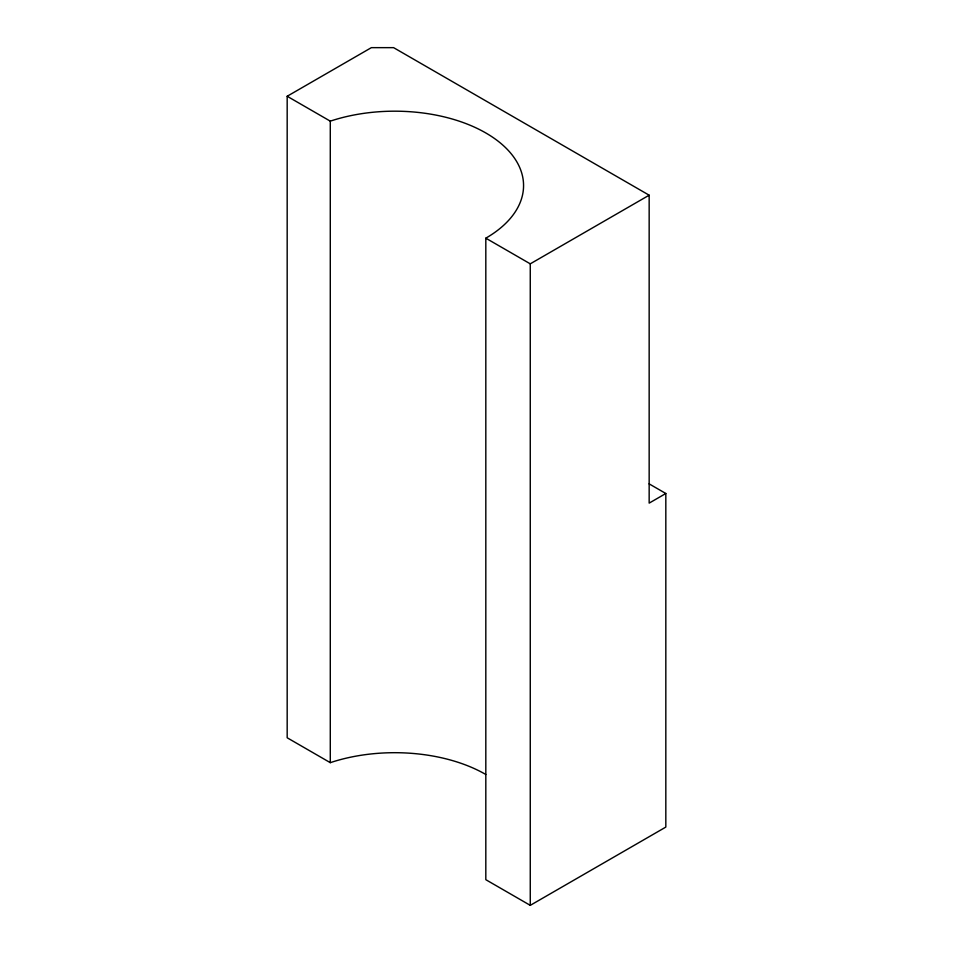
<?xml version="1.0" encoding="UTF-8"?>
<svg xmlns="http://www.w3.org/2000/svg" width="953" height="953" viewBox="0 0 953 953"><rect width="100%" height="100%" fill="white"/><g stroke="black" fill="none" stroke-linecap="round" stroke-linejoin="round"><path stroke-width="1.43" d="M287.175 96.265L371.372 47.65L393.601 47.65L649.16 195.198L649.16 503.124L665.825 493.499L665.825 827.085L530.261 905.35L485.816 879.69L485.816 238.179A128.858 74.394 0 0 0 496.93 140.282A128.858 74.394 0 0 0 330.286 121.15L287.175 96.265L287.175 737.777L330.286 762.662A128.858 74.394 0 0 1 485.816 774.479M485.816 238.179L530.261 263.838L649.16 195.198M649.124 483.862L665.825 493.499M530.261 263.838L530.261 905.35M330.286 121.15L330.286 762.662"/></g></svg>
